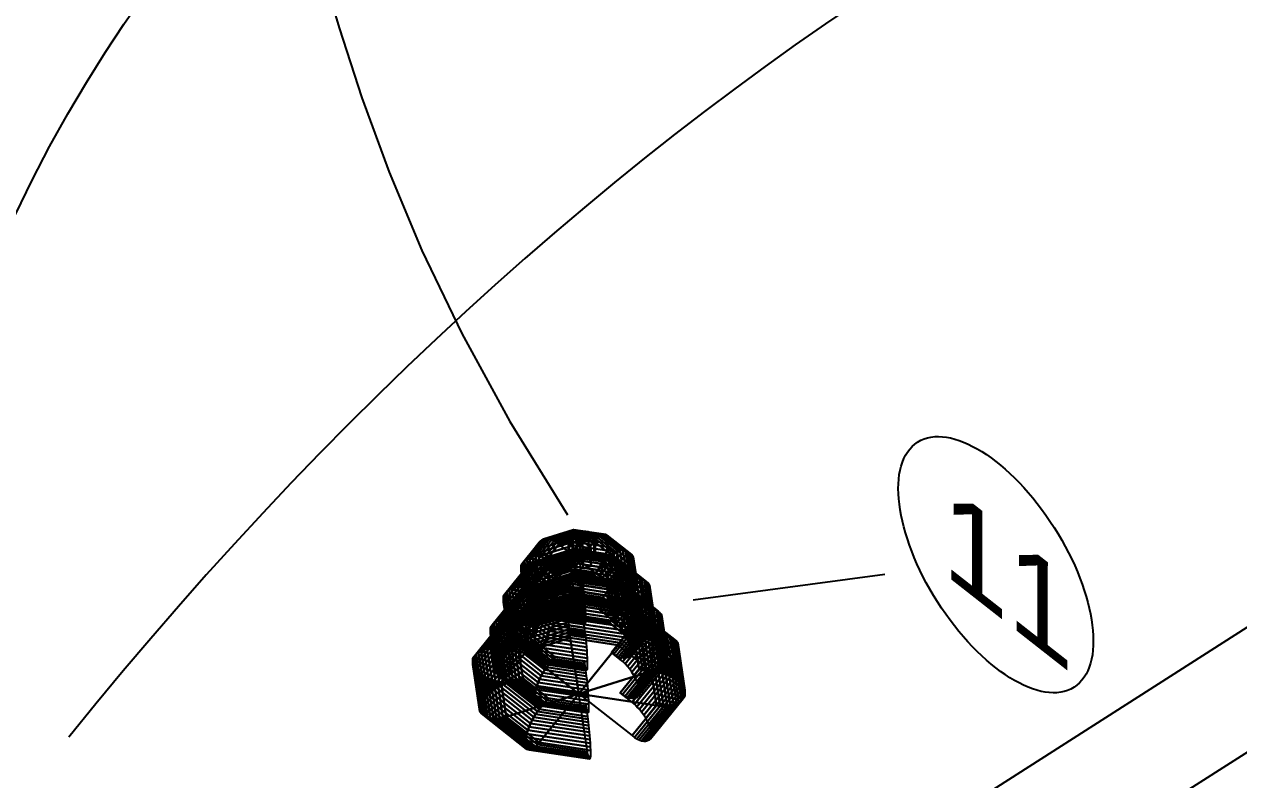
# Model space of a CAD drawing. Extents: x 268 to 383, y 668 to 793.
# Drawn here: x 273.82 to 275.674, y 677.11 to 678.262 of the extents above; entities that cross this region are included whole.
import ezdxf

# ---------------------------------------------------------------- set-up
doc = ezdxf.new("R2010")
doc.units = 0
doc.header["$LTSCALE"] = 0.5
doc.header["$MEASUREMENT"] = 0
doc.layers.get('0').update_dxf_attribs({"linetype": 'CONTINUOUS'})
for name, color, linetype in [('P02', 1, 'CONTINUOUS'), ('P03', 5, 'CONTINUOUS'), ('P04', 7, 'CONTINUOUS')]:
    doc.layers.add(name, color=color, linetype=linetype)

# ---------------------------------------------------------------- blocks, each defined once
blk = doc.blocks.new('*U44')
at = {"color": 3}
for p, q in [((3.2067, 12.1103), (3.2067, 1.1103)), ((3.4067, 1.1103), (3.4067, 11.9103))]:
    blk.add_line(p, q, dxfattribs=at)
blk = doc.blocks.new('2')
at = {"layer": 'P03', "extrusion": (-0.741602, -0.473162, 0.475546)}
blk.add_line((-33.967, 7.638, -22.922), (-31.038, 8.025, -17.97), dxfattribs=at)
at = {"layer": 'P03'}
blk.add_lwpolyline([(-39.669, 17.37), (-39.371, 16.361), (-39.023, 15.293), (-38.608, 14.162), (-38.106, 12.965), (-37.497, 11.697), (-36.763, 10.355), (-35.884, 8.935)], dxfattribs=at)
at = {"layer": 'P03', "color": 3}
blk.add_lwpolyline([(-44.313, 13.513), (-44.059, 14.038), (-43.792, 14.551), (-43.514, 15.049), (-43.23, 15.529), (-42.943, 15.986), (-42.658, 16.419), (-42.379, 16.825), (-42.109, 17.199), (-41.853, 17.54), (-41.612, 17.843), (-41.373, 18.095), (-41.124, 18.283), (-40.848, 18.394), (-40.531, 18.414), (-40.159, 18.328), (-39.717, 18.125), (-39.19, 17.789)], dxfattribs=at)
at = {"layer": 'P03', "extrusion": (0.670836, -0.525474, 0.523313)}
for centre, radius, start, end in [((45.889, 89.976, -33.293), 81.723, 215.50352, 256.37954), ((-23.161, 13.866, -16.215), 31.698, 15.469, 88.7316)]:
    blk.add_arc(centre, radius, start, end, dxfattribs=at)
at = {"layer": 'P04', "extrusion": (-0.741602, -0.473162, 0.475546), "elevation": 35.737}
blk.add_lwpolyline([(-26.384, 12.544), (-26.22, 12.666), (-25.985, 12.348)], dxfattribs=at)
at = {"layer": 'P04', "color": 5, "extrusion": (-0.741602, -0.473162, 0.475546)}
blk.add_circle((-22.673, -2.348, 21.855), 2.219, dxfattribs=at)
at = {"layer": 'P04', "color": 3, "extrusion": (0.002275, 0.707103, 0.707107), "xscale": 10, "yscale": 10, "zscale": 10, "rotation": 132.2621201352395}
blk.add_blockref('*U44', (105.127, -3.589, -22.5), dxfattribs=at)
at = {"layer": 'P04', "color": 5, "extrusion": (-0.741602, -0.473162, 0.475546)}
blk.add_text('11', height=2, rotation=36.5043, dxfattribs=at).set_placement((-23.013, -3.932, 21.855))
at = {"layer": 'P04', "color": 5}
mesh = blk.add_polymesh((9, 9), dxfattribs=at)
for k, corner in enumerate([(-35.218, 7.404, 27.701), (-35.188, 7.404, 27.748), (-35.16, 7.41, 27.797), (-35.136, 7.422, 27.847), (-35.116, 7.439, 27.896), (-35.099, 7.462, 27.944), (-35.099, 7.556, 28.039), (-35.115, 7.605, 28.062), (-35.135, 7.655, 28.079), (-34.994, 7.68, 27.424), (-34.949, 7.697, 27.455), (-34.91, 7.718, 27.488), (-34.874, 7.744, 27.524), (-34.844, 7.773, 27.562), (-34.82, 7.805, 27.601), (-34.82, 7.899, 27.695), (-34.844, 7.939, 27.727), (-34.874, 7.976, 27.756), (-35.042, 7.997, 27.108), (-35.001, 8.033, 27.118), (-34.963, 8.073, 27.134), (-34.931, 8.114, 27.154), (-34.903, 8.156, 27.179), (-34.88, 8.198, 27.207), (-34.88, 8.293, 27.302), (-34.902, 8.322, 27.345), (-34.93, 8.346, 27.387), (-35.344, 8.233, 26.872), (-35.322, 8.285, 26.868), (-35.301, 8.337, 26.871), (-35.283, 8.39, 26.879), (-35.268, 8.442, 26.894), (-35.255, 8.493, 26.914), (-35.255, 8.587, 27.009), (-35.267, 8.608, 27.06), (-35.282, 8.622, 27.112), (-35.785, 8.3, 26.807), (-35.79, 8.355, 26.799), (-35.794, 8.411, 26.798), (-35.798, 8.467, 26.804), (-35.801, 8.522, 26.815), (-35.803, 8.575, 26.834), (-35.803, 8.669, 26.928), (-35.8, 8.688, 26.981), (-35.797, 8.7, 27.036), (-36.196, 8.17, 26.938), (-36.226, 8.218, 26.938), (-36.253, 8.266, 26.944), (-36.277, 8.316, 26.956), (-36.298, 8.365, 26.974), (-36.314, 8.414, 26.996), (-36.314, 8.508, 27.091), (-36.297, 8.531, 27.14), (-36.277, 8.548, 27.189), (-36.421, 7.894, 27.215), (-36.464, 7.925, 27.232), (-36.504, 7.958, 27.254), (-36.539, 7.994, 27.279), (-36.569, 8.032, 27.308), (-36.593, 8.071, 27.34), (-36.593, 8.166, 27.435), (-36.568, 8.198, 27.474), (-36.538, 8.226, 27.512), (-36.372, 7.577, 27.531), (-36.413, 7.588, 27.568), (-36.45, 7.604, 27.608), (-36.483, 7.624, 27.649), (-36.511, 7.649, 27.691), (-36.533, 7.677, 27.734), (-36.533, 7.772, 27.828), (-36.51, 7.815, 27.857), (-36.482, 7.857, 27.881), (-36.07, 7.34, 27.767), (-36.092, 7.337, 27.819), (-36.113, 7.339, 27.871), (-36.13, 7.348, 27.924), (-36.145, 7.363, 27.976), (-36.158, 7.383, 28.027), (-36.157, 7.478, 28.121), (-36.145, 7.529, 28.142), (-36.13, 7.581, 28.156)]):
    mesh.set_mesh_vertex(divmod(k, 9), corner)
mesh = blk.add_polymesh((9, 9), dxfattribs=at)
for k, corner in enumerate([(-35.135, 7.655, 28.079), (-35.159, 7.704, 28.091), (-35.187, 7.753, 28.097), (-35.217, 7.8, 28.098), (-35.249, 7.846, 28.092), (-35.284, 7.889, 28.081), (-35.32, 7.928, 28.064), (-35.357, 7.965, 28.042), (-35.394, 7.996, 28.015), (-34.874, 7.976, 27.756), (-34.909, 8.012, 27.782), (-34.948, 8.046, 27.803), (-34.992, 8.076, 27.821), (-35.04, 8.103, 27.834), (-35.09, 8.127, 27.842), (-35.143, 8.146, 27.846), (-35.197, 8.161, 27.845), (-35.252, 8.172, 27.839), (-34.93, 8.346, 27.387), (-34.962, 8.366, 27.428), (-34.999, 8.382, 27.467), (-35.04, 8.393, 27.504), (-35.085, 8.399, 27.538), (-35.132, 8.4, 27.569), (-35.122, 8.35, 27.642), (-35.172, 8.341, 27.665), (-35.223, 8.327, 27.684), (-35.282, 8.622, 27.112), (-35.3, 8.631, 27.164), (-35.32, 8.634, 27.217), (-35.343, 8.63, 27.268), (-35.367, 8.62, 27.318), (-35.392, 8.604, 27.366), (-35.419, 8.583, 27.41), (-35.447, 8.556, 27.451), (-35.475, 8.524, 27.488), (-35.797, 8.7, 27.036), (-35.793, 8.705, 27.092), (-35.789, 8.704, 27.148), (-35.784, 8.696, 27.203), (-35.778, 8.682, 27.258), (-35.773, 8.662, 27.31), (-35.767, 8.635, 27.359), (-35.761, 8.603, 27.405), (-35.755, 8.566, 27.447), (-36.277, 8.548, 27.189), (-36.252, 8.56, 27.238), (-36.225, 8.566, 27.287), (-36.195, 8.567, 27.334), (-36.162, 8.561, 27.38), (-36.128, 8.55, 27.423), (-36.091, 8.533, 27.462), (-36.054, 8.511, 27.498), (-36.017, 8.484, 27.53), (-36.538, 8.226, 27.512), (-36.503, 8.252, 27.547), (-36.463, 8.273, 27.581), (-36.419, 8.291, 27.611), (-36.372, 8.303, 27.638), (-36.321, 8.312, 27.661), (-36.269, 8.315, 27.681), (-36.214, 8.314, 27.695), (-36.159, 8.308, 27.706), (-36.482, 7.857, 27.881), (-36.449, 7.898, 27.901), (-36.412, 7.937, 27.917), (-36.371, 7.974, 27.928), (-36.327, 8.008, 27.934), (-36.28, 8.038, 27.935), (-36.231, 8.065, 27.93), (-36.18, 8.088, 27.921), (-36.129, 8.107, 27.907), (-36.13, 7.581, 28.156), (-36.112, 7.633, 28.165), (-36.091, 7.686, 28.167), (-36.069, 7.737, 28.164), (-36.045, 7.787, 28.154), (-36.019, 7.834, 28.138), (-35.933, 7.832, 28.162), (-35.906, 7.873, 28.135), (-35.878, 7.91, 28.103)]):
    mesh.set_mesh_vertex(divmod(k, 9), corner)
mesh = blk.add_polymesh((9, 2), dxfattribs=at)
for k, corner in enumerate([(-35.394, 7.996, 28.015), (-35.706, 8.24, 27.773), (-35.252, 8.172, 27.839), (-35.706, 8.24, 27.773), (-35.223, 8.327, 27.684), (-35.706, 8.24, 27.773), (-35.475, 8.524, 27.488), (-35.706, 8.24, 27.773), (-35.755, 8.566, 27.447), (-35.706, 8.24, 27.773), (-36.017, 8.484, 27.53), (-35.706, 8.24, 27.773), (-36.159, 8.308, 27.706), (-35.706, 8.24, 27.773), (-36.129, 8.107, 27.907), (-35.706, 8.24, 27.773), (-35.878, 7.91, 28.103), (-35.706, 8.24, 27.773)]):
    mesh.set_mesh_vertex(divmod(k, 2), corner)
at = {"layer": 'P04'}
mesh = blk.add_polymesh((10, 3), dxfattribs=dict(at, m_close=True))
for k, corner in enumerate([(-35.528, 8.155, 27.857), (-35.528, 8.434, 28.136), (-35.665, 8.542, 28.029), (-35.646, 8.118, 27.894), (-35.645, 8.397, 28.174), (-35.667, 8.541, 28.03), (-35.771, 8.137, 27.876), (-35.77, 8.416, 28.155), (-35.669, 8.541, 28.03), (-35.858, 8.204, 27.809), (-35.857, 8.484, 28.088), (-35.67, 8.542, 28.029), (-35.871, 8.295, 27.718), (-35.87, 8.574, 27.998), (-35.67, 8.544, 28.027), (-35.807, 8.373, 27.64), (-35.806, 8.653, 27.919), (-35.669, 8.545, 28.026), (-35.69, 8.41, 27.602), (-35.689, 8.69, 27.882), (-35.667, 8.546, 28.025), (-35.564, 8.391, 27.621), (-35.563, 8.671, 27.9), (-35.665, 8.546, 28.026), (-35.478, 8.324, 27.688), (-35.477, 8.603, 27.967), (-35.664, 8.544, 28.027), (-35.464, 8.234, 27.778), (-35.464, 8.513, 28.058), (-35.664, 8.543, 28.028)]):
    mesh.set_mesh_vertex(divmod(k, 3), corner)
at = {"layer": 'P04', "color": 5}
mesh = blk.add_polymesh((9, 9), dxfattribs=at)
for k, corner in enumerate([(-34.917, 6.903, 27.672), (-34.933, 6.952, 27.695), (-34.954, 7.001, 27.712), (-34.978, 7.051, 27.724), (-35.005, 7.099, 27.73), (-35.035, 7.147, 27.731), (-35.067, 7.192, 27.725), (-35.102, 7.235, 27.714), (-35.138, 7.275, 27.698), (-34.554, 7.349, 27.225), (-34.578, 7.389, 27.257), (-34.608, 7.426, 27.286), (-34.643, 7.462, 27.311), (-34.682, 7.496, 27.333), (-34.726, 7.526, 27.35), (-34.774, 7.553, 27.363), (-34.824, 7.577, 27.372), (-34.877, 7.596, 27.376), (-34.632, 7.862, 26.713), (-34.654, 7.89, 26.755), (-34.682, 7.915, 26.798), (-34.715, 7.935, 26.839), (-34.752, 7.951, 26.878), (-34.792, 7.962, 26.915), (-34.837, 7.968, 26.949), (-34.884, 7.969, 26.98), (-34.933, 7.965, 27.007), (-35.121, 8.245, 26.331), (-35.133, 8.265, 26.382), (-35.148, 8.28, 26.434), (-35.166, 8.289, 26.487), (-35.186, 8.291, 26.539), (-35.208, 8.288, 26.591), (-35.232, 8.278, 26.64), (-35.258, 8.262, 26.688), (-35.285, 8.241, 26.732), (-35.834, 8.352, 26.226), (-35.831, 8.37, 26.279), (-35.828, 8.382, 26.334), (-35.824, 8.388, 26.39), (-35.819, 8.386, 26.446), (-35.815, 8.379, 26.501), (-35.809, 8.365, 26.556), (-35.804, 8.344, 26.608), (-35.798, 8.318, 26.657), (-36.499, 8.142, 26.438), (-36.482, 8.165, 26.487), (-36.462, 8.182, 26.536), (-36.438, 8.194, 26.585), (-36.41, 8.2, 26.634), (-36.38, 8.201, 26.682), (-36.347, 8.195, 26.727), (-36.313, 8.184, 26.77), (-36.277, 8.167, 26.809), (-36.862, 7.696, 26.886), (-36.838, 7.728, 26.925), (-36.808, 7.757, 26.963), (-36.772, 7.782, 26.998), (-36.733, 7.804, 27.032), (-36.689, 7.821, 27.062), (-36.641, 7.834, 27.089), (-36.59, 7.842, 27.112), (-36.538, 7.846, 27.131), (-36.784, 7.183, 27.398), (-36.761, 7.226, 27.426), (-36.733, 7.268, 27.451), (-36.701, 7.309, 27.471), (-36.663, 7.348, 27.487), (-36.622, 7.385, 27.498), (-36.578, 7.419, 27.503), (-36.531, 7.45, 27.504), (-36.482, 7.477, 27.5), (-36.295, 6.8, 27.779), (-36.283, 6.851, 27.8), (-36.267, 6.903, 27.814), (-36.249, 6.956, 27.823), (-36.229, 7.008, 27.825), (-36.207, 7.06, 27.822), (-36.182, 7.109, 27.812), (-36.157, 7.157, 27.796), (-36.13, 7.201, 27.775)]):
    mesh.set_mesh_vertex(divmod(k, 9), corner)
mesh = blk.add_polymesh((9, 9), dxfattribs=at)
for k, corner in enumerate([(-35.103, 6.767, 27.246), (-35.069, 6.756, 27.289), (-35.036, 6.75, 27.334), (-35.006, 6.751, 27.382), (-34.979, 6.757, 27.431), (-34.954, 6.768, 27.48), (-34.934, 6.786, 27.529), (-34.917, 6.808, 27.578), (-34.917, 6.903, 27.672), (-34.826, 7.109, 26.904), (-34.775, 7.117, 26.927), (-34.728, 7.13, 26.954), (-34.683, 7.147, 26.984), (-34.644, 7.169, 27.018), (-34.608, 7.194, 27.053), (-34.578, 7.223, 27.091), (-34.554, 7.255, 27.13), (-34.554, 7.349, 27.225), (-34.885, 7.501, 26.512), (-34.838, 7.532, 26.513), (-34.794, 7.566, 26.518), (-34.753, 7.602, 26.529), (-34.715, 7.642, 26.545), (-34.683, 7.682, 26.565), (-34.655, 7.725, 26.59), (-34.632, 7.767, 26.618), (-34.632, 7.862, 26.713), (-35.259, 7.794, 26.22), (-35.234, 7.841, 26.204), (-35.209, 7.891, 26.194), (-35.187, 7.943, 26.19), (-35.167, 7.995, 26.193), (-35.149, 8.047, 26.202), (-35.133, 8.1, 26.216), (-35.121, 8.15, 26.237), (-35.121, 8.245, 26.331), (-35.805, 7.876, 26.14), (-35.811, 7.928, 26.119), (-35.816, 7.982, 26.105), (-35.821, 8.038, 26.097), (-35.825, 8.094, 26.096), (-35.828, 8.15, 26.102), (-35.832, 8.204, 26.114), (-35.834, 8.258, 26.132), (-35.834, 8.352, 26.226), (-36.314, 7.716, 26.302), (-36.349, 7.759, 26.29), (-36.381, 7.804, 26.285), (-36.411, 7.852, 26.285), (-36.439, 7.9, 26.292), (-36.462, 7.95, 26.303), (-36.483, 7.999, 26.321), (-36.499, 8.048, 26.344), (-36.499, 8.142, 26.438), (-36.592, 7.374, 26.644), (-36.642, 7.397, 26.652), (-36.69, 7.425, 26.666), (-36.734, 7.455, 26.683), (-36.773, 7.488, 26.705), (-36.808, 7.524, 26.73), (-36.838, 7.562, 26.759), (-36.862, 7.602, 26.791), (-36.862, 7.696, 26.886), (-36.532, 6.982, 27.036), (-36.579, 6.983, 27.067), (-36.624, 6.989, 27.101), (-36.665, 7, 27.138), (-36.702, 7.016, 27.177), (-36.734, 7.036, 27.218), (-36.762, 7.06, 27.261), (-36.784, 7.089, 27.303), (-36.784, 7.183, 27.398), (-36.158, 6.689, 27.328), (-36.184, 6.673, 27.375), (-36.208, 6.663, 27.425), (-36.23, 6.66, 27.477), (-36.25, 6.662, 27.529), (-36.268, 6.671, 27.582), (-36.283, 6.685, 27.634), (-36.296, 6.706, 27.685), (-36.295, 6.8, 27.779)]):
    mesh.set_mesh_vertex(divmod(k, 9), corner)
mesh = blk.add_polymesh((9, 9), dxfattribs=at)
for k, corner in enumerate([(-35.138, 7.275, 27.698), (-35.175, 7.311, 27.676), (-35.213, 7.343, 27.649), (-35.396, 7.487, 27.506), (-35.358, 7.459, 27.537), (-35.321, 7.437, 27.573), (-35.285, 7.421, 27.613), (-35.251, 7.409, 27.656), (-35.218, 7.404, 27.701), (-34.877, 7.596, 27.376), (-34.931, 7.611, 27.375), (-34.986, 7.622, 27.369), (-35.253, 7.662, 27.33), (-35.198, 7.656, 27.34), (-35.144, 7.655, 27.355), (-35.092, 7.659, 27.374), (-35.041, 7.667, 27.397), (-34.994, 7.68, 27.424), (-34.933, 7.965, 27.007), (-34.983, 7.956, 27.03), (-35.034, 7.942, 27.049), (-35.284, 7.864, 27.128), (-35.233, 7.882, 27.114), (-35.182, 7.905, 27.105), (-35.133, 7.932, 27.101), (-35.086, 7.963, 27.102), (-35.042, 7.997, 27.108), (-35.285, 8.241, 26.732), (-35.312, 8.214, 26.773), (-35.34, 8.182, 26.81), (-35.476, 8.014, 26.978), (-35.448, 8.051, 26.946), (-35.421, 8.092, 26.919), (-35.394, 8.136, 26.897), (-35.368, 8.184, 26.882), (-35.344, 8.233, 26.872), (-35.798, 8.318, 26.657), (-35.792, 8.286, 26.703), (-35.786, 8.249, 26.745), (-35.757, 8.056, 26.937), (-35.763, 8.098, 26.9), (-35.769, 8.144, 26.868), (-35.774, 8.193, 26.841), (-35.78, 8.246, 26.821), (-35.785, 8.3, 26.807), (-36.277, 8.167, 26.809), (-36.239, 8.145, 26.845), (-36.202, 8.118, 26.877), (-36.018, 7.974, 27.02), (-36.056, 8.006, 26.993), (-36.093, 8.042, 26.971), (-36.129, 8.082, 26.954), (-36.164, 8.125, 26.943), (-36.196, 8.17, 26.938), (-36.538, 7.846, 27.131), (-36.484, 7.845, 27.146), (-36.429, 7.839, 27.157), (-36.161, 7.798, 27.196), (-36.216, 7.809, 27.19), (-36.27, 7.824, 27.189), (-36.323, 7.844, 27.193), (-36.373, 7.867, 27.202), (-36.421, 7.894, 27.215), (-36.482, 7.477, 27.5), (-36.431, 7.5, 27.491), (-36.38, 7.518, 27.477), (-36.13, 7.597, 27.398), (-36.182, 7.583, 27.416), (-36.232, 7.574, 27.439), (-36.281, 7.57, 27.466), (-36.328, 7.571, 27.497), (-36.372, 7.577, 27.531), (-36.13, 7.201, 27.775), (-36.102, 7.242, 27.748), (-36.074, 7.279, 27.715), (-35.938, 7.446, 27.548), (-35.966, 7.414, 27.584), (-35.994, 7.387, 27.625), (-36.02, 7.366, 27.67), (-36.046, 7.35, 27.717), (-36.07, 7.34, 27.767)]):
    mesh.set_mesh_vertex(divmod(k, 9), corner)
mesh = blk.add_polymesh((2, 2), dxfattribs=at)
for k, corner in enumerate([(-35.878, 7.91, 28.103), (-35.706, 8.24, 27.773), (-35.656, 7.914, 28.099), (-35.706, 8.24, 27.773)]):
    mesh.set_mesh_vertex(divmod(k, 2), corner)
mesh = blk.add_polymesh((9, 9), dxfattribs=at)
for k, corner in enumerate([(-34.8, 6.17, 27.125), (-34.784, 6.193, 27.174), (-34.783, 6.287, 27.268), (-34.8, 6.336, 27.291), (-34.82, 6.385, 27.308), (-34.844, 6.435, 27.32), (-34.871, 6.484, 27.326), (-34.901, 6.531, 27.327), (-34.934, 6.577, 27.321), (-34.383, 6.683, 26.61), (-34.359, 6.715, 26.65), (-34.358, 6.81, 26.744), (-34.382, 6.849, 26.776), (-34.412, 6.887, 26.805), (-34.447, 6.923, 26.831), (-34.487, 6.956, 26.852), (-34.531, 6.987, 26.87), (-34.578, 7.014, 26.883), (-34.472, 7.273, 26.021), (-34.45, 7.316, 26.05), (-34.449, 7.41, 26.144), (-34.472, 7.439, 26.187), (-34.5, 7.463, 26.229), (-34.532, 7.484, 26.27), (-34.569, 7.499, 26.31), (-34.61, 7.51, 26.347), (-34.654, 7.516, 26.381), (-35.035, 7.713, 25.583), (-35.022, 7.764, 25.603), (-35.022, 7.859, 25.698), (-35.034, 7.879, 25.749), (-35.049, 7.894, 25.801), (-35.067, 7.902, 25.853), (-35.087, 7.905, 25.906), (-35.109, 7.901, 25.957), (-35.134, 7.892, 26.007), (-35.855, 7.836, 25.462), (-35.857, 7.89, 25.48), (-35.857, 7.984, 25.575), (-35.854, 8.002, 25.628), (-35.851, 8.014, 25.683), (-35.847, 8.02, 25.739), (-35.843, 8.018, 25.795), (-35.838, 8.011, 25.85), (-35.832, 7.997, 25.904), (-36.62, 7.595, 25.706), (-36.636, 7.644, 25.728), (-36.636, 7.739, 25.823), (-36.619, 7.761, 25.872), (-36.599, 7.779, 25.921), (-36.574, 7.79, 25.97), (-36.547, 7.796, 26.019), (-36.517, 7.797, 26.066), (-36.484, 7.791, 26.112), (-37.037, 7.082, 26.22), (-37.061, 7.121, 26.252), (-37.061, 7.216, 26.347), (-37.036, 7.248, 26.386), (-37.007, 7.277, 26.424), (-36.971, 7.302, 26.46), (-36.931, 7.324, 26.493), (-36.887, 7.341, 26.523), (-36.84, 7.354, 26.55), (-36.947, 6.493, 26.809), (-36.97, 6.521, 26.852), (-36.97, 6.616, 26.947), (-36.947, 6.659, 26.975), (-36.919, 6.701, 27), (-36.886, 6.742, 27.02), (-36.849, 6.781, 27.035), (-36.808, 6.818, 27.046), (-36.764, 6.852, 27.052), (-36.385, 6.052, 27.248), (-36.398, 6.073, 27.299), (-36.397, 6.167, 27.393), (-36.385, 6.218, 27.414), (-36.369, 6.27, 27.428), (-36.351, 6.323, 27.437), (-36.331, 6.375, 27.439), (-36.309, 6.427, 27.436), (-36.284, 6.476, 27.426)]):
    mesh.set_mesh_vertex(divmod(k, 9), corner)
mesh = blk.add_polymesh((9, 9), dxfattribs=at)
for k, corner in enumerate([(-34.934, 6.577, 27.321), (-34.968, 6.62, 27.31), (-35.004, 6.659, 27.293), (-35.041, 6.695, 27.271), (-35.079, 6.727, 27.244), (-35.214, 6.833, 27.139), (-35.177, 6.806, 27.171), (-35.14, 6.784, 27.207), (-35.103, 6.767, 27.246), (-34.578, 7.014, 26.883), (-34.629, 7.038, 26.891), (-34.681, 7.057, 26.895), (-34.735, 7.072, 26.894), (-34.79, 7.083, 26.888), (-34.987, 7.112, 26.859), (-34.932, 7.106, 26.87), (-34.878, 7.105, 26.884), (-34.826, 7.109, 26.904), (-34.654, 7.516, 26.381), (-34.701, 7.517, 26.412), (-34.75, 7.513, 26.439), (-34.801, 7.504, 26.462), (-34.852, 7.491, 26.48), (-35.036, 7.433, 26.539), (-34.985, 7.451, 26.525), (-34.934, 7.474, 26.516), (-34.885, 7.501, 26.512), (-35.134, 7.892, 26.007), (-35.159, 7.876, 26.054), (-35.186, 7.854, 26.099), (-35.213, 7.827, 26.14), (-35.241, 7.795, 26.177), (-35.342, 7.672, 26.3), (-35.314, 7.709, 26.268), (-35.286, 7.75, 26.241), (-35.259, 7.794, 26.22), (-35.832, 7.997, 25.904), (-35.827, 7.976, 25.956), (-35.821, 7.95, 26.006), (-35.815, 7.918, 26.052), (-35.809, 7.881, 26.093), (-35.788, 7.739, 26.235), (-35.794, 7.781, 26.198), (-35.799, 7.827, 26.166), (-35.805, 7.876, 26.14), (-36.484, 7.791, 26.112), (-36.45, 7.78, 26.155), (-36.413, 7.763, 26.194), (-36.376, 7.741, 26.23), (-36.339, 7.714, 26.262), (-36.203, 7.608, 26.367), (-36.241, 7.64, 26.34), (-36.278, 7.676, 26.318), (-36.314, 7.716, 26.302), (-36.84, 7.354, 26.55), (-36.789, 7.362, 26.574), (-36.737, 7.366, 26.593), (-36.682, 7.364, 26.608), (-36.628, 7.359, 26.618), (-36.43, 7.329, 26.647), (-36.485, 7.34, 26.641), (-36.539, 7.355, 26.64), (-36.592, 7.374, 26.644), (-36.764, 6.852, 27.052), (-36.716, 6.882, 27.053), (-36.667, 6.909, 27.049), (-36.617, 6.932, 27.04), (-36.566, 6.951, 27.026), (-36.382, 7.009, 26.967), (-36.433, 6.995, 26.986), (-36.483, 6.986, 27.009), (-36.532, 6.982, 27.036), (-36.284, 6.476, 27.426), (-36.259, 6.524, 27.41), (-36.232, 6.568, 27.389), (-36.204, 6.609, 27.362), (-36.176, 6.646, 27.329), (-36.076, 6.769, 27.206), (-36.104, 6.737, 27.243), (-36.131, 6.71, 27.283), (-36.158, 6.689, 27.328)]):
    mesh.set_mesh_vertex(divmod(k, 9), corner)
mesh = blk.add_polymesh((9, 9), dxfattribs=at)
for k, corner in enumerate([(-35.043, 6.19, 26.766), (-35.006, 6.168, 26.802), (-34.97, 6.151, 26.842), (-34.935, 6.14, 26.885), (-34.903, 6.135, 26.93), (-34.872, 6.135, 26.978), (-34.845, 6.141, 27.026), (-34.821, 6.153, 27.076), (-34.8, 6.17, 27.125), (-34.737, 6.567, 26.389), (-34.683, 6.566, 26.404), (-34.63, 6.569, 26.423), (-34.58, 6.578, 26.446), (-34.532, 6.59, 26.473), (-34.488, 6.608, 26.504), (-34.448, 6.629, 26.537), (-34.413, 6.655, 26.573), (-34.383, 6.683, 26.61), (-34.803, 6.999, 25.957), (-34.752, 7.022, 25.948), (-34.703, 7.049, 25.943), (-34.656, 7.08, 25.944), (-34.611, 7.114, 25.95), (-34.57, 7.151, 25.961), (-34.533, 7.19, 25.977), (-34.5, 7.231, 25.997), (-34.472, 7.273, 26.021), (-35.215, 7.322, 25.635), (-35.187, 7.363, 25.608), (-35.161, 7.408, 25.586), (-35.135, 7.455, 25.571), (-35.111, 7.505, 25.561), (-35.088, 7.556, 25.557), (-35.068, 7.609, 25.559), (-35.05, 7.661, 25.568), (-35.035, 7.713, 25.583), (-35.817, 7.413, 25.546), (-35.823, 7.459, 25.514), (-35.828, 7.508, 25.488), (-35.834, 7.56, 25.468), (-35.839, 7.614, 25.454), (-35.844, 7.67, 25.446), (-35.848, 7.726, 25.445), (-35.852, 7.782, 25.45), (-35.855, 7.836, 25.462), (-36.378, 7.236, 25.725), (-36.415, 7.272, 25.703), (-36.451, 7.312, 25.686), (-36.486, 7.355, 25.675), (-36.518, 7.4, 25.67), (-36.548, 7.448, 25.67), (-36.575, 7.496, 25.676), (-36.599, 7.546, 25.688), (-36.62, 7.595, 25.706), (-36.684, 6.859, 26.103), (-36.738, 6.874, 26.102), (-36.791, 6.894, 26.105), (-36.841, 6.917, 26.114), (-36.889, 6.944, 26.127), (-36.933, 6.975, 26.144), (-36.972, 7.008, 26.166), (-37.007, 7.044, 26.191), (-37.037, 7.082, 26.22), (-36.618, 6.427, 26.535), (-36.669, 6.418, 26.558), (-36.718, 6.414, 26.585), (-36.765, 6.415, 26.616), (-36.809, 6.421, 26.65), (-36.85, 6.432, 26.687), (-36.887, 6.448, 26.726), (-36.92, 6.468, 26.767), (-36.947, 6.493, 26.809), (-36.206, 6.104, 26.857), (-36.233, 6.077, 26.897), (-36.26, 6.056, 26.942), (-36.286, 6.04, 26.989), (-36.31, 6.03, 27.039), (-36.332, 6.026, 27.091), (-36.352, 6.029, 27.143), (-36.37, 6.038, 27.196), (-36.385, 6.052, 27.248)]):
    mesh.set_mesh_vertex(divmod(k, 9), corner)
mesh = blk.add_polymesh((2, 9), dxfattribs=at)
for k, corner in enumerate([(-36.13, 7.581, 28.156), (-36.112, 7.633, 28.165), (-36.091, 7.686, 28.167), (-36.069, 7.737, 28.164), (-36.045, 7.787, 28.154), (-36.019, 7.834, 28.138), (-35.933, 7.832, 28.162), (-35.906, 7.873, 28.135), (-35.878, 7.91, 28.103), (-35.615, 7.503, 28.232), (-35.619, 7.559, 28.237), (-35.623, 7.615, 28.236), (-35.628, 7.671, 28.228), (-35.633, 7.725, 28.214), (-35.638, 7.777, 28.194), (-35.644, 7.826, 28.168), (-35.65, 7.872, 28.136), (-35.656, 7.914, 28.099)]):
    mesh.set_mesh_vertex(divmod(k, 9), corner)
mesh = blk.add_polymesh((9, 9), dxfattribs=at)
for k, corner in enumerate([(-34.663, 5.488, 26.66), (-34.639, 5.499, 26.709), (-34.618, 5.517, 26.758), (-34.602, 5.539, 26.807), (-34.601, 5.634, 26.901), (-34.618, 5.683, 26.924), (-34.638, 5.732, 26.942), (-34.662, 5.781, 26.953), (-34.689, 5.83, 26.96), (-34.182, 6.079, 26.066), (-34.147, 6.105, 26.102), (-34.117, 6.133, 26.14), (-34.093, 6.166, 26.179), (-34.092, 6.26, 26.274), (-34.116, 6.299, 26.306), (-34.146, 6.337, 26.335), (-34.181, 6.373, 26.36), (-34.221, 6.407, 26.382), (-34.285, 6.759, 25.387), (-34.252, 6.8, 25.408), (-34.224, 6.842, 25.432), (-34.202, 6.885, 25.461), (-34.201, 6.979, 25.555), (-34.224, 7.008, 25.598), (-34.252, 7.032, 25.64), (-34.284, 7.052, 25.681), (-34.321, 7.068, 25.72), (-34.933, 7.266, 24.882), (-34.915, 7.319, 24.89), (-34.9, 7.371, 24.905), (-34.888, 7.422, 24.926), (-34.887, 7.516, 25.02), (-34.9, 7.537, 25.071), (-34.915, 7.551, 25.123), (-34.932, 7.56, 25.176), (-34.953, 7.563, 25.228), (-35.879, 7.408, 24.743), (-35.883, 7.464, 24.748), (-35.886, 7.519, 24.76), (-35.888, 7.572, 24.778), (-35.888, 7.667, 24.873), (-35.885, 7.685, 24.926), (-35.882, 7.697, 24.981), (-35.878, 7.702, 25.037), (-35.873, 7.701, 25.093), (-36.76, 7.13, 25.024), (-36.784, 7.18, 25.035), (-36.805, 7.229, 25.053), (-36.821, 7.278, 25.076), (-36.821, 7.373, 25.17), (-36.804, 7.395, 25.219), (-36.784, 7.412, 25.268), (-36.759, 7.424, 25.317), (-36.732, 7.43, 25.366), (-37.242, 6.539, 25.617), (-37.277, 6.575, 25.642), (-37.306, 6.613, 25.671), (-37.33, 6.652, 25.703), (-37.33, 6.746, 25.798), (-37.306, 6.778, 25.837), (-37.276, 6.807, 25.875), (-37.241, 6.833, 25.911), (-37.201, 6.854, 25.944), (-37.138, 5.859, 26.296), (-37.171, 5.88, 26.337), (-37.199, 5.904, 26.379), (-37.221, 5.933, 26.422), (-37.221, 6.027, 26.516), (-37.198, 6.07, 26.545), (-37.17, 6.112, 26.569), (-37.137, 6.153, 26.59), (-37.1, 6.192, 26.605), (-36.49, 5.352, 26.801), (-36.508, 5.36, 26.854), (-36.523, 5.375, 26.906), (-36.535, 5.396, 26.957), (-36.535, 5.49, 27.051), (-36.523, 5.541, 27.072), (-36.507, 5.593, 27.087), (-36.489, 5.646, 27.095), (-36.469, 5.698, 27.098)]):
    mesh.set_mesh_vertex(divmod(k, 9), corner)
mesh = blk.add_polymesh((9, 9), dxfattribs=at)
for k, corner in enumerate([(-34.689, 5.83, 26.96), (-34.719, 5.878, 26.96), (-34.752, 5.923, 26.955), (-34.787, 5.966, 26.943), (-34.823, 6.006, 26.927), (-34.86, 6.042, 26.905), (-34.897, 6.074, 26.878), (-35.081, 6.218, 26.735), (-35.043, 6.19, 26.766), (-34.221, 6.407, 26.382), (-34.265, 6.437, 26.399), (-34.312, 6.464, 26.412), (-34.363, 6.488, 26.421), (-34.415, 6.507, 26.424), (-34.469, 6.522, 26.423), (-34.524, 6.533, 26.418), (-34.792, 6.573, 26.378), (-34.737, 6.567, 26.389), (-34.321, 7.068, 25.72), (-34.362, 7.079, 25.757), (-34.406, 7.085, 25.792), (-34.453, 7.086, 25.822), (-34.503, 7.082, 25.849), (-34.553, 7.073, 25.873), (-34.604, 7.059, 25.891), (-34.854, 6.981, 25.971), (-34.803, 6.999, 25.957), (-34.953, 7.563, 25.228), (-34.975, 7.559, 25.28), (-34.999, 7.549, 25.329), (-35.025, 7.534, 25.377), (-35.051, 7.512, 25.421), (-35.079, 7.485, 25.462), (-35.107, 7.453, 25.499), (-35.243, 7.286, 25.667), (-35.215, 7.322, 25.635), (-35.873, 7.701, 25.093), (-35.869, 7.693, 25.148), (-35.863, 7.679, 25.202), (-35.858, 7.659, 25.254), (-35.852, 7.632, 25.304), (-35.846, 7.6, 25.35), (-35.84, 7.563, 25.391), (-35.811, 7.371, 25.584), (-35.817, 7.413, 25.546), (-36.732, 7.43, 25.366), (-36.702, 7.431, 25.413), (-36.669, 7.425, 25.459), (-36.635, 7.414, 25.502), (-36.599, 7.397, 25.541), (-36.561, 7.375, 25.577), (-36.524, 7.348, 25.609), (-36.34, 7.204, 25.752), (-36.378, 7.236, 25.725), (-37.201, 6.854, 25.944), (-37.157, 6.871, 25.974), (-37.109, 6.884, 26.001), (-37.059, 6.893, 26.024), (-37.006, 6.896, 26.044), (-36.952, 6.895, 26.059), (-36.897, 6.889, 26.069), (-36.629, 6.849, 26.108), (-36.684, 6.859, 26.103), (-37.1, 6.192, 26.605), (-37.059, 6.229, 26.616), (-37.015, 6.263, 26.622), (-36.968, 6.294, 26.623), (-36.919, 6.321, 26.619), (-36.868, 6.344, 26.61), (-36.817, 6.362, 26.596), (-36.567, 6.441, 26.516), (-36.618, 6.427, 26.535), (-36.469, 5.698, 27.098), (-36.447, 5.749, 27.094), (-36.422, 5.799, 27.084), (-36.397, 5.847, 27.068), (-36.37, 5.891, 27.047), (-36.342, 5.932, 27.02), (-36.314, 5.968, 26.988), (-36.178, 6.136, 26.82), (-36.206, 6.104, 26.857)]):
    mesh.set_mesh_vertex(divmod(k, 9), corner)
mesh = blk.add_polymesh((2, 9), dxfattribs=at)
for k, corner in enumerate([(-36.07, 7.34, 27.767), (-36.092, 7.337, 27.819), (-36.113, 7.339, 27.871), (-36.13, 7.348, 27.924), (-36.145, 7.363, 27.976), (-36.158, 7.383, 28.027), (-36.157, 7.478, 28.121), (-36.145, 7.529, 28.142), (-36.13, 7.581, 28.156), (-35.629, 7.274, 27.832), (-35.624, 7.266, 27.887), (-35.62, 7.265, 27.943), (-35.616, 7.271, 27.999), (-35.613, 7.283, 28.054), (-35.61, 7.301, 28.107), (-35.61, 7.395, 28.202), (-35.612, 7.448, 28.22), (-35.615, 7.503, 28.232)]):
    mesh.set_mesh_vertex(divmod(k, 9), corner)
mesh = blk.add_polymesh((2, 9), dxfattribs=at)
for k, corner in enumerate([(-36.13, 7.201, 27.775), (-36.102, 7.242, 27.748), (-36.074, 7.279, 27.715), (-35.938, 7.446, 27.548), (-35.966, 7.414, 27.584), (-35.994, 7.387, 27.625), (-36.02, 7.366, 27.67), (-36.046, 7.35, 27.717), (-36.07, 7.34, 27.767), (-35.617, 7.124, 27.85), (-35.622, 7.17, 27.818), (-35.628, 7.212, 27.781), (-35.658, 7.404, 27.589), (-35.652, 7.367, 27.631), (-35.646, 7.335, 27.676), (-35.64, 7.309, 27.726), (-35.634, 7.288, 27.778), (-35.629, 7.274, 27.832)]):
    mesh.set_mesh_vertex(divmod(k, 9), corner)
mesh = blk.add_polymesh((9, 9), dxfattribs=at)
for k, corner in enumerate([(-35.712, 6.201, 25.734), (-34.899, 5.564, 26.368), (-34.861, 5.537, 26.4), (-34.824, 5.515, 26.436), (-34.788, 5.498, 26.475), (-34.753, 5.487, 26.518), (-34.721, 5.481, 26.563), (-34.691, 5.482, 26.611), (-34.663, 5.488, 26.66), (-35.712, 6.201, 25.734), (-34.526, 6.023, 25.908), (-34.471, 6.017, 25.918), (-34.417, 6.016, 25.933), (-34.364, 6.019, 25.953), (-34.314, 6.028, 25.976), (-34.266, 6.041, 26.003), (-34.222, 6.058, 26.033), (-34.182, 6.079, 26.066), (-35.712, 6.201, 25.734), (-34.606, 6.55, 25.381), (-34.555, 6.568, 25.367), (-34.504, 6.591, 25.358), (-34.455, 6.618, 25.354), (-34.408, 6.649, 25.355), (-34.364, 6.683, 25.361), (-34.322, 6.72, 25.372), (-34.285, 6.759, 25.387), (-35.712, 6.201, 25.734), (-35.108, 6.943, 24.989), (-35.081, 6.98, 24.957), (-35.053, 7.021, 24.93), (-35.026, 7.065, 24.909), (-35, 7.113, 24.893), (-34.976, 7.163, 24.883), (-34.954, 7.214, 24.879), (-34.933, 7.266, 24.882), (-35.712, 6.201, 25.734), (-35.842, 7.054, 24.882), (-35.848, 7.095, 24.844), (-35.854, 7.141, 24.813), (-35.859, 7.191, 24.786), (-35.865, 7.243, 24.766), (-35.87, 7.297, 24.752), (-35.875, 7.352, 24.744), (-35.879, 7.408, 24.743), (-35.712, 6.201, 25.734), (-36.525, 6.838, 25.099), (-36.563, 6.87, 25.072), (-36.6, 6.906, 25.05), (-36.636, 6.946, 25.034), (-36.671, 6.989, 25.022), (-36.703, 7.034, 25.017), (-36.733, 7.082, 25.017), (-36.76, 7.13, 25.024), (-35.712, 6.201, 25.734), (-36.898, 6.379, 25.559), (-36.953, 6.39, 25.554), (-37.007, 6.405, 25.553), (-37.06, 6.424, 25.556), (-37.111, 6.448, 25.565), (-37.158, 6.475, 25.578), (-37.202, 6.505, 25.595), (-37.242, 6.539, 25.617), (-35.712, 6.201, 25.734), (-36.818, 5.852, 26.086), (-36.87, 5.839, 26.104), (-36.92, 5.83, 26.128), (-36.969, 5.826, 26.155), (-37.016, 5.827, 26.185), (-37.06, 5.833, 26.22), (-37.101, 5.844, 26.257), (-37.138, 5.859, 26.296), (-35.712, 6.201, 25.734), (-36.316, 5.459, 26.478), (-36.344, 5.427, 26.515), (-36.371, 5.4, 26.556), (-36.398, 5.378, 26.6), (-36.424, 5.363, 26.648), (-36.448, 5.353, 26.697), (-36.47, 5.349, 26.749), (-36.49, 5.352, 26.801)]):
    mesh.set_mesh_vertex(divmod(k, 9), corner)
mesh = blk.add_polymesh((2, 9), dxfattribs=at)
for k, corner in enumerate([(-36.295, 6.8, 27.779), (-36.283, 6.851, 27.8), (-36.267, 6.903, 27.814), (-36.249, 6.956, 27.823), (-36.229, 7.008, 27.825), (-36.207, 7.06, 27.822), (-36.182, 7.109, 27.812), (-36.157, 7.157, 27.796), (-36.13, 7.201, 27.775), (-35.582, 6.693, 27.884), (-35.584, 6.746, 27.902), (-35.588, 6.801, 27.914), (-35.591, 6.857, 27.92), (-35.596, 6.913, 27.919), (-35.6, 6.969, 27.911), (-35.605, 7.023, 27.897), (-35.611, 7.075, 27.876), (-35.617, 7.124, 27.85)]):
    mesh.set_mesh_vertex(divmod(k, 9), corner)
mesh = blk.add_polymesh((2, 9), dxfattribs=at)
for k, corner in enumerate([(-36.158, 6.689, 27.328), (-36.184, 6.673, 27.375), (-36.208, 6.663, 27.425), (-36.23, 6.66, 27.477), (-36.25, 6.662, 27.529), (-36.268, 6.671, 27.582), (-36.283, 6.685, 27.634), (-36.296, 6.706, 27.685), (-36.295, 6.8, 27.779), (-35.612, 6.607, 27.408), (-35.607, 6.586, 27.46), (-35.602, 6.572, 27.514), (-35.597, 6.564, 27.57), (-35.592, 6.563, 27.626), (-35.588, 6.569, 27.682), (-35.585, 6.581, 27.737), (-35.582, 6.599, 27.79), (-35.582, 6.693, 27.884)]):
    mesh.set_mesh_vertex(divmod(k, 9), corner)
mesh = blk.add_polymesh((2, 9), dxfattribs=at)
for k, corner in enumerate([(-36.284, 6.476, 27.426), (-36.259, 6.524, 27.41), (-36.232, 6.568, 27.389), (-36.204, 6.609, 27.362), (-36.176, 6.646, 27.329), (-36.076, 6.769, 27.206), (-36.104, 6.737, 27.243), (-36.131, 6.71, 27.283), (-36.158, 6.689, 27.328), (-35.586, 6.371, 27.529), (-35.591, 6.423, 27.508), (-35.597, 6.473, 27.482), (-35.603, 6.519, 27.45), (-35.609, 6.56, 27.413), (-35.63, 6.702, 27.271), (-35.624, 6.665, 27.313), (-35.618, 6.633, 27.359), (-35.612, 6.607, 27.408)]):
    mesh.set_mesh_vertex(divmod(k, 9), corner)
mesh = blk.add_polymesh((2, 9), dxfattribs=at)
for k, corner in enumerate([(-36.385, 6.052, 27.248), (-36.398, 6.073, 27.299), (-36.397, 6.167, 27.393), (-36.385, 6.218, 27.414), (-36.369, 6.27, 27.428), (-36.351, 6.323, 27.437), (-36.331, 6.375, 27.439), (-36.309, 6.427, 27.436), (-36.284, 6.476, 27.426), (-35.565, 5.929, 27.368), (-35.562, 5.947, 27.422), (-35.562, 6.042, 27.516), (-35.565, 6.095, 27.534), (-35.568, 6.15, 27.546), (-35.571, 6.206, 27.552), (-35.576, 6.262, 27.551), (-35.58, 6.317, 27.543), (-35.586, 6.371, 27.529)]):
    mesh.set_mesh_vertex(divmod(k, 9), corner)
mesh = blk.add_polymesh((2, 9), dxfattribs=at)
for k, corner in enumerate([(-35.712, 6.201, 25.734), (-36.316, 5.459, 26.478), (-36.344, 5.427, 26.515), (-36.371, 5.4, 26.556), (-36.398, 5.378, 26.6), (-36.424, 5.363, 26.648), (-36.448, 5.353, 26.697), (-36.47, 5.349, 26.749), (-36.49, 5.352, 26.801), (-35.712, 6.201, 25.734), (-35.583, 5.349, 26.586), (-35.577, 5.311, 26.627), (-35.571, 5.28, 26.673), (-35.565, 5.253, 26.723), (-35.559, 5.233, 26.775), (-35.554, 5.219, 26.829), (-35.549, 5.211, 26.884), (-35.545, 5.21, 26.94)]):
    mesh.set_mesh_vertex(divmod(k, 9), corner)
mesh = blk.add_polymesh((2, 9), dxfattribs=at)
for k, corner in enumerate([(-36.469, 5.698, 27.098), (-36.447, 5.749, 27.094), (-36.422, 5.799, 27.084), (-36.397, 5.847, 27.068), (-36.37, 5.891, 27.047), (-36.342, 5.932, 27.02), (-36.314, 5.968, 26.988), (-36.178, 6.136, 26.82), (-36.206, 6.104, 26.857), (-35.548, 5.56, 27.233), (-35.553, 5.615, 27.225), (-35.558, 5.669, 27.211), (-35.563, 5.721, 27.191), (-35.569, 5.771, 27.164), (-35.575, 5.817, 27.133), (-35.581, 5.858, 27.095), (-35.61, 6.051, 26.903), (-35.604, 6.014, 26.945)]):
    mesh.set_mesh_vertex(divmod(k, 9), corner)
mesh = blk.add_polymesh((2, 9), dxfattribs=at)
for k, corner in enumerate([(-36.206, 6.104, 26.857), (-36.233, 6.077, 26.897), (-36.26, 6.056, 26.942), (-36.286, 6.04, 26.989), (-36.31, 6.03, 27.039), (-36.332, 6.026, 27.091), (-36.352, 6.029, 27.143), (-36.37, 6.038, 27.196), (-36.385, 6.052, 27.248), (-35.604, 6.014, 26.945), (-35.598, 5.982, 26.991), (-35.593, 5.955, 27.04), (-35.587, 5.935, 27.092), (-35.582, 5.921, 27.146), (-35.577, 5.913, 27.202), (-35.572, 5.912, 27.258), (-35.568, 5.917, 27.314), (-35.565, 5.929, 27.368)]):
    mesh.set_mesh_vertex(divmod(k, 9), corner)
mesh = blk.add_polymesh((2, 9), dxfattribs=at)
for k, corner in enumerate([(-36.49, 5.352, 26.801), (-36.508, 5.36, 26.854), (-36.523, 5.375, 26.906), (-36.535, 5.396, 26.957), (-36.535, 5.49, 27.051), (-36.523, 5.541, 27.072), (-36.507, 5.593, 27.087), (-36.489, 5.646, 27.095), (-36.469, 5.698, 27.098), (-35.545, 5.21, 26.94), (-35.541, 5.215, 26.996), (-35.538, 5.227, 27.051), (-35.535, 5.245, 27.104), (-35.534, 5.34, 27.199), (-35.537, 5.393, 27.217), (-35.54, 5.448, 27.229), (-35.544, 5.504, 27.234), (-35.548, 5.56, 27.233)]):
    mesh.set_mesh_vertex(divmod(k, 9), corner)

msp = doc.modelspace()

# ---------------------------------------------------------------- block references
at = {"layer": 'P02', "xscale": 0.09999999999990905, "yscale": 0.1000000000000227, "zscale": 0.1}
msp.add_blockref('2', (278.2373, 676.6205), dxfattribs=at)

doc.saveas('drawing.dxf')
